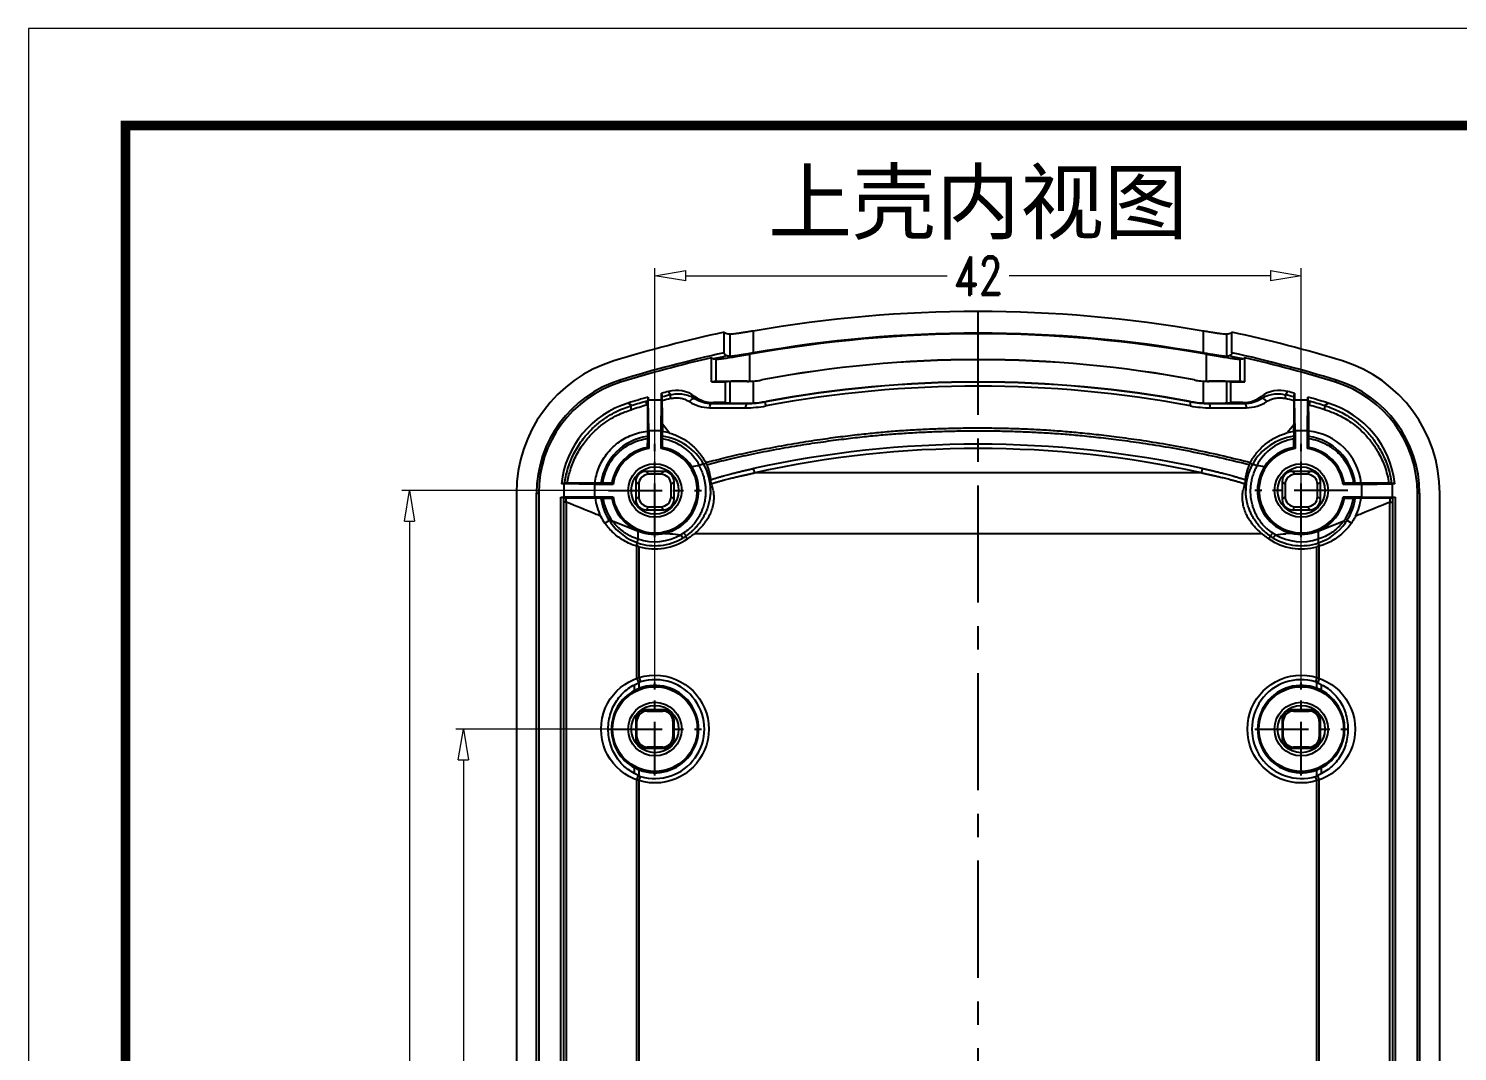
# Model space of a CAD drawing. Header units: millimetres. Extents: x 6083 to 6448, y 1315 to 1569.
# Drawn here: x 6082.9 to 6175.8, y 1502.2 to 1568.6 of the extents above; entities that cross this region are included whole.
import ezdxf
from ezdxf.enums import TextEntityAlignment as Align

# ---------------------------------------------------------------- set-up
doc = ezdxf.new("R2010")
doc.units = ezdxf.units.MM
doc.linetypes.add('CENTER', pattern=[50.8, 31.75, -6.35, 6.35, -6.35])
for name, color, linetype, lineweight in [('dim', 82, 'Continuous', 9), ('from', 7, 'Continuous', 13), ('text', 212, 'Continuous', 20)]:
    doc.layers.add(name, color=color, linetype=linetype, lineweight=lineweight)
doc.styles.add('ROMAND', font='romand.shx', dxfattribs={"width": 0.75, "bigfont": 'gbcbig.shx'})
doc.styles.add('楷体', font='')
doc.styles.get('楷体').set_extended_font_data('KaiTi_GB2312')
doc.dimstyles.new('YanXiu', dxfattribs={"dimtxt": 2.5, "dimasz": 2.2, "dimexe": 1, "dimexo": 0, "dimgap": 0.66, "dimtad": 0, "dimzin": 9, "dimdsep": 46, "dimtxsty": 'ROMAND', "dimblk": 'CLOSEDBLANK', "dimcen": 0, "dimclrd": 3, "dimclre": 3, "dimclrt": 7, "dimazin": 2, "dimtfac": 1, "dimtofl": 0, "dimtmove": 0, "dimatfit": 3, "dimldrblk": 'CLOSEDBLANK', "dimfxl": 1, "dimlwd": 5, "dimlwe": 5, "dimarcsym": 0})

# ---------------------------------------------------------------- blocks, each defined once
blk = doc.blocks.new('_ClosedBlank')
at = {"color": 0, "linetype": 'ByBlock', "lineweight": -2}
for p, q in [((-1, 0.167), (0, 0)), ((-1, 0.167), (-1, -0.167)), ((0, 0), (-1, -0.167))]:
    blk.add_line(p, q, dxfattribs=at)
blk = doc.blocks.new('*D38')
at = {"layer": 'Defpoints', "color": 0, "transparency": 16777216}
for p in [(1067.205, 601.903), (1057.784, 551.903), (1067.205, 551.903)]:
    blk.add_point(p, dxfattribs=at)
at = {"layer": 'dim', "color": 3, "lineweight": 5, "transparency": 16777216}
for p, q in [((1067.205, 601.903), (1057.285, 601.903)), ((1057.784, 599.903), (1057.784, 578.921)), ((1057.784, 553.903), (1057.784, 574.886)), ((1067.205, 551.903), (1057.285, 551.903))]:
    blk.add_line(p, q, dxfattribs=at)
at = {"layer": 'dim', "color": 3, "lineweight": 5, "transparency": 16777216, "xscale": 2, "yscale": 2, "zscale": 2}
for p, rotation in [((1057.784, 601.903), 90), ((1057.784, 551.903), 270)]:
    blk.add_blockref('_ClosedBlank', p, dxfattribs=dict(at, rotation=rotation))
at = {"layer": 'dim', "color": 7, "transparency": 16777216, "insert": (1057.784, 576.903), "char_height": 2.5, "attachment_point": 5, "rotation": 90, "style": 'ROMAND'}
blk.add_mtext('50', dxfattribs=at)
blk = doc.blocks.new('*D37')
at = {"layer": 'Defpoints', "color": 0, "transparency": 16777216}
for p in [(1067.205, 617.403), (1054.284, 536.403), (1067.205, 536.403)]:
    blk.add_point(p, dxfattribs=at)
at = {"layer": 'dim', "color": 3, "lineweight": 5, "transparency": 16777216}
for p, q in [((1067.205, 617.403), (1053.785, 617.403)), ((1054.284, 615.403), (1054.284, 578.653)), ((1054.284, 538.403), (1054.284, 575.154)), ((1067.205, 536.403), (1053.785, 536.403))]:
    blk.add_line(p, q, dxfattribs=at)
at = {"layer": 'dim', "color": 3, "lineweight": 5, "transparency": 16777216, "xscale": 2, "yscale": 2, "zscale": 2}
for p, rotation in [((1054.284, 617.403), 90), ((1054.284, 536.403), 270)]:
    blk.add_blockref('_ClosedBlank', p, dxfattribs=dict(at, rotation=rotation))
at = {"layer": 'dim', "color": 7, "transparency": 16777216, "insert": (1054.284, 576.903), "char_height": 2.5, "attachment_point": 5, "rotation": 90, "style": 'ROMAND'}
blk.add_mtext('81', dxfattribs=at)
blk = doc.blocks.new('*D36')
at = {"layer": 'Defpoints', "color": 0, "transparency": 16777216}
for p in [(1112.23, 631.361), (1070.23, 604.928), (1112.23, 604.928)]:
    blk.add_point(p, dxfattribs=at)
at = {"layer": 'dim', "color": 3, "lineweight": 5, "transparency": 16777216}
for p, q in [((1070.23, 604.928), (1070.23, 631.86)), ((1072.23, 631.361), (1089.212, 631.361)), ((1110.23, 631.361), (1093.248, 631.361)), ((1112.23, 604.928), (1112.23, 631.86))]:
    blk.add_line(p, q, dxfattribs=at)
at = {"layer": 'dim', "color": 3, "lineweight": 5, "transparency": 16777216, "xscale": 2, "yscale": 2, "zscale": 2, "rotation": 180}
blk.add_blockref('_ClosedBlank', (1070.23, 631.361), dxfattribs=at)
at = {"layer": 'dim', "color": 3, "lineweight": 5, "transparency": 16777216, "xscale": 2, "yscale": 2, "zscale": 2}
blk.add_blockref('_ClosedBlank', (1112.23, 631.361), dxfattribs=at)
at = {"layer": 'dim', "color": 7, "transparency": 16777216, "insert": (1091.23, 631.361), "char_height": 2.5, "attachment_point": 5, "style": 'ROMAND'}
blk.add_mtext('42', dxfattribs=at)
blk = doc.blocks.new('*u39')
at = {"color": 1, "linetype": 'CENTER', "ltscale": 0.24}
blk.add_line((0, -52.128), (0, 52.128), dxfattribs=at)
at = {"color": 7, "linetype": 'Continuous'}
for p, q in [((-16.497, 49.443), (-16.497, 50.781)), ((-16.141, 50.65), (-16.141, 49.218)), ((-14.619, 50.863), (-14.619, 49.437)), ((14.619, 50.863), (14.619, 49.437)), ((16.141, 50.65), (16.141, 49.218)), ((16.497, 49.443), (16.497, 50.781)), ((-14.822, 47.605), (-14.822, 49.351)), ((14.822, 49.351), (14.822, 47.605)), ((-17.323, 47.561), (-17.323, 49.118)), ((-17.028, 47.581), (-17.028, 49.018)), ((17.028, 47.581), (17.028, 49.018)), ((17.323, 47.561), (17.323, 49.118)), ((-23.275, 47.671), (-23.234, 47.537)), ((-17.323, 47.561), (-16.42, 47.561)), ((-16.42, 46.211), (-16.42, 47.561)), ((-16.141, 47.58), (-16.141, 46.191)), ((-14.996, 47.593), (-14.996, 47.601)), ((-14.619, 47.608), (-14.619, 46.188)), ((-14.056, 47.682), (-14.057, 47.69)), ((14.056, 47.682), (14.057, 47.69)), ((14.619, 47.608), (14.619, 46.188)), ((14.996, 47.593), (14.996, 47.601)), ((16.141, 47.58), (16.141, 46.191)), ((16.42, 47.561), (17.323, 47.561)), ((16.42, 46.211), (16.42, 47.561)), ((23.275, 47.671), (23.234, 47.537)), ((-21.436, 46.573), (-21.475, 46.316)), ((-21.436, 46.573), (-21.436, 46.379)), ((-20.564, 46.82), (-20.524, 46.577)), ((-20.564, 46.379), (-20.564, 46.82)), ((20.524, 46.577), (20.564, 46.82)), ((20.564, 46.82), (20.564, 46.379)), ((21.475, 46.316), (21.436, 46.573)), ((21.436, 46.379), (21.436, 46.573)), ((-22.508, 46.019), (-22.747, 46.181)), ((-21.529, 46.301), (-21.475, 46.316)), ((-21.479, 45.993), (-21.526, 46.051)), ((-21.479, 46.065), (-21.479, 45.993)), ((-20.564, 46.379), (-21.436, 46.379)), ((-21.4, 44.38), (-21.436, 46.379)), ((-20.6, 44.38), (-20.564, 46.379)), ((-17.33, 46.16), (-14.996, 46.155)), ((-16.42, 46.211), (-17.201, 46.211)), ((-14.996, 46.178), (-14.996, 46.155)), ((-13.795, 46.287), (-13.791, 46.265)), ((13.795, 46.287), (13.791, 46.265)), ((14.996, 46.178), (14.996, 46.155)), ((14.996, 46.155), (17.331, 46.16)), ((17.201, 46.211), (16.42, 46.211)), ((21.436, 46.379), (20.564, 46.379)), ((20.6, 44.38), (20.564, 46.379)), ((21.4, 44.38), (21.436, 46.379)), ((21.475, 46.316), (21.532, 46.3)), ((21.479, 46.065), (21.529, 46.05)), ((21.479, 45.988), (21.479, 46.065)), ((21.479, 45.988), (21.529, 46.05)), ((22.508, 46.019), (22.747, 46.181)), ((-20.046, 44.236), (-20.513, 44.811)), ((-20.513, 44.811), (-20.511, 44.337)), ((20.511, 44.336), (20.513, 44.761)), ((-21.492, 43.873), (-21.494, 43.3)), ((-21.486, 44.358), (-21.491, 44.016)), ((-20.6, 44.38), (-21.4, 44.38)), ((-21.4, 44.38), (-21.4, 43.221)), ((-20.6, 43.221), (-20.6, 44.38)), ((-20.507, 44.023), (-20.511, 44.337)), ((-20.504, 43.303), (-20.505, 43.858)), ((20.505, 43.857), (20.504, 43.303)), ((20.511, 44.336), (20.507, 44.023)), ((21.4, 44.38), (20.6, 44.38)), ((20.6, 44.38), (20.6, 43.221)), ((21.4, 43.221), (21.4, 44.38)), ((21.491, 44.017), (21.486, 44.359)), ((21.494, 43.3), (21.492, 43.873)), ((-17.669, 42.273), (-17.812, 42.197)), ((17.669, 42.273), (17.812, 42.197)), ((-26.926, 40.936), (-27.076, 40.936)), ((-24.926, 40.9), (-26.926, 40.936)), ((-26.926, 40.936), (-26.926, 40.064)), ((-23.721, 40.9), (-24.926, 40.9)), ((-24.926, 40.9), (-24.926, 40.1)), ((-24.509, 40.987), (-24.9, 40.981)), ((-23.798, 40.991), (-24.39, 40.988)), ((-22.244, 41.079), (-22.053, 40.888)), ((-22.244, 41.079), (-22.244, 39.921)), ((-22.053, 40.888), (-22.053, 40.112)), ((-20.421, 41.744), (-21.579, 41.744)), ((-21.579, 41.744), (-21.388, 41.553)), ((-20.612, 41.553), (-21.388, 41.553)), ((-20.421, 41.744), (-20.612, 41.553)), ((-19.756, 41.079), (-19.947, 40.888)), ((-19.947, 40.112), (-19.947, 40.888)), ((-19.756, 39.921), (-19.756, 41.079)), ((14.509, 41.655), (-14.509, 41.655)), ((19.756, 41.079), (19.947, 40.888)), ((19.756, 41.079), (19.756, 39.921)), ((19.947, 40.888), (19.947, 40.112)), ((20.421, 41.744), (20.612, 41.553)), ((21.579, 41.744), (20.421, 41.744)), ((21.388, 41.553), (20.612, 41.553)), ((21.579, 41.744), (21.388, 41.553)), ((22.244, 41.079), (22.053, 40.888)), ((22.053, 40.112), (22.053, 40.888)), ((22.244, 39.921), (22.244, 41.079)), ((24.926, 40.9), (23.721, 40.9)), ((24.39, 40.988), (23.798, 40.991)), ((24.9, 40.981), (24.509, 40.987)), ((24.926, 40.9), (26.926, 40.936)), ((24.926, 40.1), (24.926, 40.9)), ((27.076, 40.936), (26.926, 40.936)), ((26.926, 40.064), (26.926, 40.936)), ((-30, 40.332), (-30, -40.332)), ((-28.691, 40.323), (-28.551, 40.323)), ((-28.691, -40.323), (-28.691, 40.323)), ((-28.551, 40.323), (-28.551, -40.323)), ((-27.112, 40.064), (-26.926, 40.064)), ((-27.112, 40.064), (-26.921, 40.032)), ((-27.112, -40.064), (-27.112, 40.064)), ((-24.926, 40.1), (-26.926, 40.064)), ((-26.762, 39.747), (-26.759, 40.029)), ((-24.926, 40.1), (-23.721, 40.1)), ((-24.891, 40.017), (-24.511, 40.012)), ((-24.384, 40.011), (-23.799, 40.008)), ((-22.244, 39.921), (-22.053, 40.112)), ((-19.756, 39.921), (-19.947, 40.112)), ((19.756, 39.921), (19.947, 40.112)), ((22.244, 39.921), (22.053, 40.112)), ((23.721, 40.1), (24.926, 40.1)), ((23.799, 40.008), (24.384, 40.011)), ((24.511, 40.012), (24.891, 40.017)), ((24.926, 40.1), (26.926, 40.064)), ((26.759, 40.029), (26.762, 39.747)), ((27.112, 40.064), (26.921, 40.032)), ((26.921, 40.032), (26.921, 39.746)), ((26.926, 40.064), (27.112, 40.064)), ((27.112, 40.064), (27.112, -40.064)), ((28.691, 40.323), (28.551, 40.323)), ((28.551, -40.323), (28.551, 40.323)), ((28.691, 40.323), (28.691, -40.323)), ((30, -40.332), (30, 40.332)), ((-26.762, 39.746), (-26.921, 39.746)), ((-26.921, -39.746), (-26.921, 39.746)), ((-26.762, 39.746), (-26.762, -39.746)), ((-21.579, 39.256), (-21.388, 39.447)), ((-21.579, 39.256), (-20.421, 39.256)), ((-21.388, 39.447), (-20.612, 39.447)), ((-20.421, 39.256), (-20.612, 39.447)), ((20.421, 39.256), (20.612, 39.447)), ((20.421, 39.256), (21.579, 39.256)), ((20.612, 39.447), (21.388, 39.447)), ((21.579, 39.256), (21.388, 39.447)), ((26.762, 39.746), (26.921, 39.746)), ((26.762, -39.746), (26.762, 39.746)), ((26.921, 39.746), (26.921, -39.746)), ((-24.256, 38.379), (-23.977, 38.562)), ((-22.096, 37.835), (-23.765, 38.519)), ((23.765, 38.519), (22.096, 37.835)), ((24.257, 38.38), (23.977, 38.562)), ((-22.095, 37.835), (-21.987, 37.828)), ((-22.095, 37.359), (-22.095, 37.835)), ((-20.386, 37.718), (-20, 37.692)), ((-19.315, 37.631), (-19.184, 37.407)), ((18.438, 37.692), (-18.438, 37.692)), ((19.315, 37.631), (19.184, 37.407)), ((20.386, 37.718), (20, 37.692)), ((22.095, 37.835), (21.987, 37.828)), ((22.095, 37.835), (22.095, 37.359)), ((-22.191, 36.885), (-22.123, 37.094)), ((-22.17, 28.298), (-22.17, 36.882)), ((-22.018, 28.349), (-22.018, 36.851)), ((22.018, 28.349), (22.018, 36.851)), ((22.191, 36.885), (22.123, 37.094)), ((22.17, 28.298), (22.17, 36.882)), ((-22.323, 27.509), (-22.323, 27.88)), ((-22.17, 28.298), (-22.07, 28.014)), ((-22.018, 28.349), (-21.934, 28.072)), ((-22.018, 27.648), (-22.018, 28.04)), ((22.018, 28.349), (21.934, 28.072)), ((22.018, 27.648), (22.018, 28.04)), ((22.17, 28.298), (22.07, 28.014)), ((22.323, 27.509), (22.323, 27.88)), ((-20.414, 26.25), (-21.586, 26.25)), ((-21.586, 26.25), (-21.504, 26.169)), ((-21.504, 26.169), (-20.496, 26.169)), ((-20.414, 26.25), (-20.496, 26.169)), ((20.414, 26.25), (20.496, 26.169)), ((21.586, 26.25), (20.414, 26.25)), ((20.496, 26.169), (21.504, 26.169)), ((21.586, 26.25), (21.504, 26.169)), ((-22.25, 25.586), (-22.169, 25.504)), ((-22.25, 25.586), (-22.25, 24.414)), ((-22.169, 24.496), (-22.169, 25.504)), ((-19.75, 25.586), (-19.831, 25.504)), ((-19.831, 25.504), (-19.831, 24.496)), ((-19.75, 24.414), (-19.75, 25.586)), ((19.75, 25.586), (19.831, 25.504)), ((19.75, 25.586), (19.75, 24.414)), ((19.831, 24.496), (19.831, 25.504)), ((22.25, 25.586), (22.169, 25.504)), ((22.169, 25.504), (22.169, 24.496)), ((22.25, 24.414), (22.25, 25.586)), ((-22.25, 24.414), (-22.169, 24.496)), ((-19.75, 24.414), (-19.831, 24.496)), ((19.75, 24.414), (19.831, 24.496)), ((22.25, 24.414), (22.169, 24.496)), ((-21.586, 23.75), (-21.504, 23.831)), ((-21.586, 23.75), (-20.414, 23.75)), ((-20.496, 23.831), (-21.504, 23.831)), ((-20.414, 23.75), (-20.496, 23.831)), ((20.414, 23.75), (20.496, 23.831)), ((20.414, 23.75), (21.586, 23.75)), ((21.504, 23.831), (20.496, 23.831)), ((21.586, 23.75), (21.504, 23.831)), ((-22.323, 22.12), (-22.323, 22.491)), ((-22.018, 21.96), (-22.018, 22.352)), ((22.018, 21.96), (22.018, 22.352)), ((22.323, 22.12), (22.323, 22.491)), ((-22.17, 21.702), (-22.07, 21.986)), ((-22.17, -21.702), (-22.17, 21.702)), ((-22.018, 21.651), (-21.934, 21.928)), ((-22.018, -21.651), (-22.018, 21.651)), ((22.018, 21.651), (21.934, 21.928)), ((22.018, -21.651), (22.018, 21.651)), ((22.17, 21.702), (22.07, 21.986)), ((22.17, -21.702), (22.17, 21.702))]:
    blk.add_line(p, q, dxfattribs=at)
at = {"color": 1, "linetype": 'CENTER', "ltscale": 0.11}
for p, q in [((-21, 37.475), (-21, 43.525)), ((21, 37.475), (21, 43.525)), ((-24.025, 40.5), (-17.975, 40.5)), ((24.025, 40.5), (17.975, 40.5)), ((-21, 21.975), (-21, 28.025)), ((21, 21.975), (21, 28.025)), ((-24.025, 25), (-17.975, 25)), ((17.975, 25), (24.025, 25))]:
    blk.add_line(p, q, dxfattribs=at)
at = {"color": 7, "linetype": 'Continuous'}
for centre, radius in [((-21, 40.5), 1.741), ((-21, 40.5), 1.539), ((21, 40.5), 1.741), ((21, 40.5), 1.539), ((-21, 25), 3.5), ((21, 25), 3.5), ((-21, 25), 2.75), ((21, 25), 2.75), ((-21, 25), 1.741), ((-21, 25), 1.539), ((21, 25), 1.741), ((21, 25), 1.539)]:
    blk.add_circle(centre, radius, dxfattribs=at)
for centre, radius, start, end in [((0, -32.998), 85.126, 80.11124, 99.88876), ((0, -27.5), 80, 101.90034, 107.21133), ((0, -32.713), 83.392, 79.7622, 100.2378), ((0, -32.798), 83.524, 79.91963, 100.08037), ((0, -27.5), 80, 72.78867, 78.09966), ((0, -27.5), 78.691, 102.1012, 107.20399), ((0, -27.5), 78.459, 101.99955, 102.67725), ((0, -27.5), 78.459, 77.32275, 78.00045), ((0, -27.5), 78.691, 72.79601, 77.8988), ((-21.015, 40.335), 8.985, 107.19763, 180.0137), ((0, -27.5), 78.551, 102.73995, 107.20399), ((0, -26.731), 75.737, 79.30357, 100.69643), ((0, -26.72), 75.718, 79.30207, 100.69793), ((0, -27.5), 78.551, 72.79601, 77.26005), ((21.015, 40.335), 8.985, 359.9863, 72.80237), ((-21, 40.323), 7.691, 107.20399, 180), ((-21, 40.323), 7.551, 107.20399, 180), ((-15.016, 52.851), 5.258, 270.22532, 274.33319), ((-15.009, 52.799), 5.198, 270.14854, 272.06856), ((-15.006, 52.714), 5.113, 272.06874, 280.69669), ((-15.006, 52.714), 5.121, 274.33573, 280.69825), ((0, -28.266), 75.819, 79.51698, 100.48302), ((0, -27.925), 75.461, 79.46986, 100.53014), ((15.006, 52.714), 5.121, 259.30174, 265.66428), ((15.006, 52.714), 5.113, 259.30329, 267.93128), ((15.016, 52.847), 5.254, 265.66551, 269.77599), ((15.009, 52.799), 5.197, 267.93134, 269.85155), ((21, 40.323), 7.551, 0, 72.79601), ((21, 40.323), 7.691, 0, 72.79601), ((0, -27.5), 77.112, 106.13976, 107.15683), ((0, -27.5), 77.112, 105.12607, 105.46673), ((-0.061, -29.696), 78.971, 104.60292, 105.0175), ((0.368, -34.097), 83.1, 104.16588, 104.55858), ((-19.6, 45.009), 2.001, 53.14634, 105.10895), ((-18.022, 48.238), 2.468, 211.7198, 217.86067), ((-17.201, 48.211), 2, 233.16545, 270.00214), ((-17.325, 48.106), 1.946, 237.32577, 269.85806), ((0, -27.248), 74.532, 79.33507, 100.66491), ((17.201, 48.211), 2, 269.99892, 306.83351), ((17.326, 48.105), 1.945, 270.1443, 302.6822), ((19.6, 45.009), 2.001, 74.89096, 126.85371), ((-0.366, -34.102), 83.105, 75.44359, 75.83628), ((18.033, 48.231), 2.456, 322.12363, 328.29597), ((0.06, -29.7), 78.975, 74.98236, 75.39692), ((0, -27.5), 77.112, 74.53327, 74.87393), ((0, -27.5), 77.112, 72.84317, 73.86024), ((-20.923, 40.266), 6.189, 107.14299, 173.79192), ((69.319, -260.348), 319.583, 106.51472, 106.70135), ((6.307, -52.249), 102.405, 105.7727, 106.34263), ((-15.146, 23.868), 23.082, 105.92301, 106.04611), ((-17.439, 48.309), 2.426, 236.91162, 269.82356), ((-21.395, 56.803), 11.392, 290.90206, 291.60021), ((-15.08, 52.831), 6.954, 269.84794, 280.66444), ((-14.981, 52.673), 6.518, 269.8726, 280.52532), ((-14.971, 52.501), 6.322, 269.77593, 273.19013), ((-14.982, 52.705), 6.527, 273.18896, 280.4827), ((14.981, 52.673), 6.518, 259.47471, 270.12745), ((15.08, 52.831), 6.954, 259.33559, 270.15205), ((14.982, 52.705), 6.527, 259.51728, 266.81107), ((14.971, 52.496), 6.318, 266.8086, 270.22535), ((17.439, 48.31), 2.427, 270.18601, 303.0794), ((-58.226, -223.13), 280.747, 73.28415, 73.49604), ((-6.144, -51.683), 101.817, 73.65557, 74.22727), ((20.923, 40.267), 6.189, 6.20658, 72.85852), ((35.749, 32.031), 19.859, 140.10311, 142.03029), ((-20.981, 40.49), 3.563, 98.22552, 171.98488), ((-21.083, 40.573), 3.806, 74.18119, 81.36864), ((-20.975, 40.464), 3.59, 28.84822, 82.50005), ((-21.049, 40.576), 3.327, 27.76066, 80.60104), ((20.974, 40.465), 3.589, 97.48684, 151.16075), ((21.047, 40.577), 3.325, 99.38226, 152.25107), ((21.097, 40.512), 3.869, 98.70811, 105.04383), ((21.079, 40.533), 3.848, 6.6981, 83.9313), ((20.981, 40.49), 3.563, 8.01628, 81.77314), ((-20.992, 40.496), 2.849, 100.13008, 169.99812), ((-21, 40.5), 2.75, 188.3636, 81.6364), ((-21, 40.5), 2.75, 98.3636, 171.6364), ((-27.024, 36.709), 8.604, 49.18426, 50.00235), ((-14.94, 36.667), 8.66, 129.97511, 130.81318), ((-20.991, 40.493), 2.851, 32.53606, 80.1471), ((0, -24.69), 68.201, 77.65117, 102.34883), ((0, -24.342), 67.574, 77.6, 102.4), ((21, 40.5), 2.75, 98.3636, 351.6364), ((20.991, 40.494), 2.851, 99.85202, 147.46496), ((14.972, 36.704), 8.61, 49.18441, 50.02731), ((27.055, 36.672), 8.653, 129.99992, 130.81347), ((21, 40.5), 2.75, 8.3636, 81.6364), ((20.992, 40.496), 2.849, 10.00191, 79.8699), ((-21, 40.5), 2.849, 247.37135, 32.25259), ((-17.325, 36.778), 5.399, 98.70101, 103.52882), ((-20.942, 40.521), 3.55, 359.66223, 28.17115), ((-16.719, 42.839), 1.105, 207.90506, 210.75905), ((20.943, 40.521), 3.551, 151.83221, 180.33423), ((16.521, 42.649), 1.208, 337.28159, 341.87259), ((16.725, 42.835), 1.099, 329.2669, 332.1151), ((17.325, 36.778), 5.399, 76.47118, 81.29896), ((21, 40.5), 2.849, 147.74741, 292.62885), ((-17.728, -20.735), 62.376, 98.42379, 98.6194), ((-21.208, -706.924), 747.915, 90.282858, 90.420154), ((-17.178, 46.551), 8.645, 220.02412, 220.81375), ((-19.879, 40.053), 2.703, 9.52225, 19.36809), ((19.879, 40.053), 2.702, 160.63061, 170.47835), ((17.213, 46.52), 8.599, 319.18411, 319.97802), ((21.49, -660.903), 701.893, 89.57532, 89.721618), ((17.673, -21.098), 62.742, 81.38117, 81.57564), ((-169.934, 39.731), 143.013, 0.00582, 0.1206), ((-21.713, 680.564), 640.554, 269.548616, 269.71572), ((-21.061, 40.546), 3.866, 187.8539, 206.30454), ((-20.974, 40.492), 3.57, 187.72937, 212.72709), ((-21.056, 40.517), 3.366, 188.65144, 213.25397), ((-17.211, 34.478), 8.601, 139.18417, 139.98871), ((-20.994, 40.496), 2.848, 189.87206, 247.22318), ((20.994, 40.496), 2.848, 292.7768, 350.12795), ((17.175, 34.447), 8.648, 40.01349, 40.81363), ((21.056, 40.517), 3.366, 326.75195, 351.34437), ((20.975, 40.491), 3.568, 327.2741, 352.27345), ((21.064, 40.545), 3.863, 333.68907, 352.15363), ((21.465, 719.158), 679.149, 270.289006, 270.446614), ((-21.47, 40.35), 3.413, 206.39521, 215.26028), ((-20.832, 40.581), 3.737, 212.70693, 215.70983), ((-20.969, 40.474), 3.564, 215.59301, 251.15544), ((20.968, 40.476), 3.566, 288.8519, 324.39585), ((20.803, 40.6), 3.772, 324.31857, 327.30042), ((-21, 40.5), 3.587, 251.7609, 300.42338), ((-18.627, 37.904), 3.469, 180.54747, 181.13193), ((-21, 40.5), 3.327, 250.77503, 300.42883), ((-21, 40.5), 3.789, 254.40763, 303.86652), ((-14.775, 92.835), 55.39, 264.58766, 265.29893), ((-20.693, 39.98), 2.983, 300.39351, 305.04085), ((21, 40.5), 3.789, 236.13948, 285.59237), ((20.68, 39.96), 2.959, 234.94051, 239.62494), ((21, 40.5), 3.587, 239.57662, 288.23912), ((14.781, 92.768), 55.323, 274.70086, 275.41299), ((21, 40.5), 3.327, 239.57117, 289.22497), ((18.627, 37.904), 3.469, 358.86807, 359.45253), ((-21.554, 41.633), 4.79, 262.35779, 262.60854), ((21.554, 41.632), 4.789, 277.39144, 277.64225), ((-21.654, 27.258), 0.862, 114.97306, 118.79265), ((-21.748, 27.46), 0.64, 106.91721, 114.97953), ((-21, 25), 3.211, 253.0845, 106.9155), ((21, 25), 3.211, 73.0845, 286.9155), ((21.749, 27.461), 0.639, 65.01516, 73.08813), ((21.659, 27.268), 0.852, 61.18368, 65.05056), ((-20.983, 24.998), 2.843, 118.11345, 241.88655), ((-21.041, 25.106), 2.724, 111.03551, 118.07573), ((-21, 25), 2.837, 248.96592, 111.03408), ((21, 25), 2.837, 68.96592, 291.03408), ((21.041, 25.106), 2.724, 61.92387, 68.9649), ((20.983, 25.002), 2.843, 298.11345, 61.88656), ((-21.041, 24.894), 2.724, 241.92387, 248.96489), ((21.041, 24.894), 2.724, 291.03551, 298.07573), ((-21.659, 22.732), 0.852, 241.18368, 245.05056), ((-21.749, 22.539), 0.639, 245.01516, 253.08811), ((21.748, 22.54), 0.64, 286.91721, 294.97953), ((21.654, 22.742), 0.862, 294.97306, 298.79265)]:
    blk.add_arc(centre, radius, start, end, dxfattribs=at)
for centre, major_axis, ratio, start_param, end_param in [((8.5, 47.543), (25.9, 0), 0.008727, 2.971826, 3.064296), ((-14.169, 47.577), (2.9, 0), 0.008727, 1.859762, 2.971826), ((8.5, 47.543), (25, 0), 0.008727, 2.971826, 3.061507), ((-14.169, 47.577), (2, 0), 0.008727, 1.996754, 2.971826), ((14.169, 47.577), (2.9, 0), 0.008727, 0.169767, 1.281831), ((14.169, 47.577), (2, 0), 0.008727, 0.169767, 1.144839), ((-8.5, 47.543), (25, 0), 0.008727, 0.080086, 0.169767), ((-8.5, 47.543), (25.9, 0), 0.008727, 0.077297, 0.169767), ((8.5, 46.228), (25, 0), 0.008727, -3.061507, -2.971826), ((-14.169, 46.194), (2, 0), 0.008727, -2.971826, -1.996754), ((14.169, 46.194), (2, 0), 0.008727, -1.144839, -0.169767), ((-8.5, 46.228), (25, 0), 0.008727, -0.169767, -0.080086), ((-21.579, 41.079), (-0.47, 0.47), 0.999695, -0.785246, 0.785246), ((-21.388, 40.888), (0.47, -0.47), 0.999695, 2.356347, 3.926839), ((-20.612, 40.888), (-0.47, -0.47), 0.999695, 2.356347, 3.926839), ((-20.421, 41.079), (0.47, 0.47), 0.999695, -0.785246, 0.785246), ((20.421, 41.079), (-0.47, 0.47), 0.999695, -0.785246, 0.785246), ((20.612, 40.888), (0.47, -0.47), 0.999695, 2.356347, 3.926839), ((21.388, 40.888), (-0.47, -0.47), 0.999695, 2.356347, 3.926839), ((21.579, 41.079), (0.47, 0.47), 0.999695, -0.785246, 0.785246), ((-21.388, 40.112), (0.47, 0.47), 0.999695, 2.356347, 3.926839), ((-20.612, 40.112), (-0.47, 0.47), 0.999695, 2.356347, 3.926839), ((20.612, 40.112), (0.47, 0.47), 0.999695, 2.356347, 3.926839), ((21.388, 40.112), (-0.47, 0.47), 0.999695, 2.356347, 3.926839), ((-21.579, 39.921), (0.47, 0.47), 0.999695, -3.926839, -2.356347), ((-20.421, 39.921), (0.47, -0.47), 0.999695, -0.785246, 0.785246), ((20.421, 39.921), (0.47, 0.47), 0.999695, 2.356347, 3.926839), ((21.579, 39.921), (-0.47, 0.47), 0.999695, -3.926839, -2.356347), ((-21.585, 25.585), (-0.47, 0.47), 0.999695, -0.785246, 0.785246), ((-21.504, 25.504), (-0.47, 0.47), 0.999695, -0.785246, 0.785246), ((-20.496, 25.504), (0.47, 0.47), 0.999695, -0.785246, 0.785246), ((-20.415, 25.585), (0.47, 0.47), 0.999695, -0.785246, 0.785246), ((20.415, 25.585), (0.47, -0.47), 0.999695, 2.356347, 3.926839), ((20.496, 25.504), (-0.47, 0.47), 0.999695, -0.785246, 0.785246), ((21.504, 25.504), (0.47, 0.47), 0.999695, -0.785246, 0.785246), ((21.585, 25.585), (0.47, 0.47), 0.999695, -0.785246, 0.785246), ((-21.585, 24.415), (0.47, 0.47), 0.999695, -3.926839, -2.356347), ((-21.504, 24.496), (0.47, 0.47), 0.999695, -3.926839, -2.356347), ((-20.496, 24.496), (-0.47, 0.47), 0.999695, -3.926839, -2.356347), ((-20.415, 24.415), (0.47, -0.47), 0.999695, -0.785246, 0.785246), ((20.415, 24.415), (0.47, 0.47), 0.999695, -3.926839, -2.356347), ((20.496, 24.496), (0.47, 0.47), 0.999695, 2.356347, 3.926839), ((21.504, 24.496), (-0.47, 0.47), 0.999695, -3.926839, -2.356347), ((21.585, 24.415), (-0.47, 0.47), 0.999695, -3.926839, -2.356347)]:
    blk.add_ellipse(centre, major_axis=major_axis, ratio=ratio, start_param=start_param, end_param=end_param, dxfattribs=at)
for points, start_tangent, end_tangent in [([(-16.141, 50.65), (-16.324, 50.68), (-16.443, 50.723), (-16.497, 50.781)], (-0.994465, 0.105068), (-0.303782, 0.952741)), ([(-14.619, 50.863), (-14.938, 50.809), (-15.235, 50.76), (-15.502, 50.718), (-15.732, 50.685), (-15.919, 50.662), (-16.056, 50.65), (-16.141, 50.65)], (-0.985155, -0.171664), (-0.994465, 0.105068)), ([(16.141, 50.65), (16.056, 50.65), (15.918, 50.662), (15.731, 50.685), (15.5, 50.718), (15.233, 50.76), (14.937, 50.809), (14.619, 50.863)], (-0.994465, -0.105068), (-0.985155, 0.171664)), ([(16.497, 50.781), (16.443, 50.723), (16.324, 50.68), (16.141, 50.65)], (-0.303782, -0.952741), (-0.994465, -0.105068)), ([(-14.822, 49.351), (-15.365, 49.254), (-15.858, 49.169), (-16.285, 49.099), (-16.629, 49.049), (-16.88, 49.022), (-17.028, 49.018)], (-0.98409, -0.177669), (-0.995914, 0.09031)), ([(-16.312, 49.244), (-16.405, 49.303), (-16.467, 49.37), (-16.497, 49.443)], (-0.88998, 0.455999), (-0.182836, 0.983143)), ([(-16.141, 49.218), (-16.204, 49.226), (-16.261, 49.234), (-16.312, 49.244)], (-0.994834, 0.101511), (-0.976296, 0.21644)), ([(-14.619, 49.437), (-14.938, 49.381), (-15.235, 49.331), (-15.502, 49.288), (-15.732, 49.254), (-15.919, 49.231), (-16.056, 49.218), (-16.141, 49.218)], (-0.984575, -0.174961), (-0.994834, 0.101511)), ([(16.141, 49.218), (16.056, 49.218), (15.918, 49.231), (15.731, 49.254), (15.5, 49.288), (15.233, 49.331), (14.937, 49.381), (14.619, 49.437)], (-0.994834, -0.101511), (-0.984575, 0.174961)), ([(17.028, 49.018), (16.88, 49.022), (16.629, 49.049), (16.285, 49.1), (15.858, 49.169), (15.365, 49.254), (14.822, 49.351)], (-0.995914, -0.09031), (-0.98409, 0.177669)), ([(16.312, 49.244), (16.261, 49.234), (16.204, 49.226), (16.141, 49.218)], (-0.976296, -0.21644), (-0.994834, -0.101511)), ([(16.497, 49.443), (16.467, 49.37), (16.405, 49.303), (16.312, 49.244)], (-0.182836, -0.983143), (-0.88998, -0.455999)), ([(-17.218, 49.046), (-17.258, 49.069), (-17.293, 49.093), (-17.323, 49.118)], (-0.884154, 0.467196), (-0.731536, 0.681802)), ([(-17.028, 49.018), (-17.099, 49.026), (-17.162, 49.035), (-17.218, 49.046)], (-0.995914, 0.09031), (-0.97533, 0.22075)), ([(17.218, 49.046), (17.162, 49.035), (17.099, 49.026), (17.028, 49.018)], (-0.97533, -0.22075), (-0.995914, -0.09031)), ([(17.323, 49.118), (17.293, 49.093), (17.258, 49.069), (17.218, 49.046)], (-0.731536, -0.681802), (-0.884154, -0.467196)), ([(-20.52, 46.332), (-20.521, 46.458), (-20.522, 46.542), (-20.524, 46.577)], (-0.004885, 0.999988), (-0.165621, 0.98619)), ([(-19.97, 46.479), (-19.985, 46.6), (-19.985, 46.685), (-19.971, 46.724)], (-0.160961, 0.986961), (0.830211, 0.557449)), ([(-19.971, 46.724), (-19.581, 46.785), (-19.176, 46.767), (-18.767, 46.662), (-18.376, 46.468)], (0.967178, 0.254099), (0.84441, -0.535697)), ([(-19.97, 46.479), (-19.676, 46.525), (-19.369, 46.51), (-19.06, 46.428), (-18.763, 46.277)], (0.966916, 0.255094), (0.838183, -0.545389)), ([(-18.763, 46.277), (-18.623, 46.411), (-18.485, 46.479), (-18.376, 46.468)], (0.640348, 0.768085), (0.867095, -0.498143)), ([(-18.376, 46.468), (-18.383, 46.501), (-18.389, 46.535), (-18.395, 46.571), (-18.4, 46.61)], (-0.223872, 0.974619), (-0.114231, 0.993454)), ([(18.376, 46.468), (18.767, 46.662), (19.176, 46.767), (19.581, 46.785), (19.971, 46.724)], (0.844408, 0.5357), (0.967179, -0.254095)), ([(18.4, 46.61), (18.394, 46.565), (18.386, 46.518), (18.376, 46.468)], (-0.114229, -0.993454), (-0.223876, -0.974618)), ([(18.763, 46.277), (18.623, 46.411), (18.485, 46.479), (18.376, 46.468)], (-0.640368, 0.768068), (-0.867103, -0.498128)), ([(18.763, 46.277), (19.06, 46.428), (19.369, 46.51), (19.675, 46.525), (19.97, 46.479)], (0.838179, 0.545396), (0.966918, -0.255087)), ([(19.97, 46.479), (19.985, 46.6), (19.985, 46.685), (19.971, 46.724)], (0.160969, 0.986959), (-0.829918, 0.557886)), ([(20.524, 46.577), (20.522, 46.542), (20.521, 46.458), (20.52, 46.332)], (-0.165621, -0.98619), (-0.004885, -0.999988)), ([(-26.865, 40.967), (-26.672, 41.87), (-26.315, 42.796), (-25.806, 43.661), (-25.211, 44.382), (-24.613, 44.926), (-24.036, 45.333), (-23.486, 45.639), (-22.973, 45.862), (-22.508, 46.019)], (0.134966, 0.99085), (0.959283, 0.282446)), ([(-26.693, 40.97), (-26.496, 41.831), (-26.144, 42.71), (-25.65, 43.528), (-25.078, 44.208), (-24.509, 44.721), (-23.963, 45.104), (-23.444, 45.392), (-22.961, 45.604), (-22.524, 45.754)], (0.148767, 0.988872), (0.957596, 0.288115)), ([(-22.524, 45.754), (-22.538, 45.883), (-22.532, 45.974), (-22.508, 46.019)], (-0.158328, 0.987387), (0.865782, 0.500422)), ([(-21.526, 46.051), (-21.543, 46.174), (-21.544, 46.26), (-21.529, 46.301)], (-0.176944, 0.984221), (0.828983, 0.559274)), ([(-21.479, 45.993), (-21.481, 45.439), (-21.484, 44.893), (-21.486, 44.358)], (-0.004704, -0.999989), (-0.003651, -0.999993)), ([(-21.475, 46.316), (-21.476, 46.279), (-21.478, 46.193), (-21.479, 46.065)], (-0.15103, -0.988529), (-0.004741, -0.999989)), ([(-20.513, 44.811), (-20.515, 45.325), (-20.518, 45.832), (-20.52, 46.332)], (-0.004044, 0.999992), (-0.004885, 0.999988)), ([(-17.447, 45.883), (-17.418, 46.029), (-17.377, 46.126), (-17.33, 46.16)], (0.131238, 0.991351), (0.99948, 0.032236)), ([(-17.447, 45.883), (-16.657, 45.881), (-15.874, 45.879), (-15.099, 45.877)], (0.999995, -0.003104), (0.999996, -0.002693)), ([(-15.099, 45.877), (-15.073, 46.023), (-15.037, 46.12), (-14.996, 46.155)], (0.114947, 0.993372), (0.999321, 0.036845)), ([(-13.793, 45.997), (-13.806, 46.135), (-13.805, 46.229), (-13.791, 46.265)], (-0.120032, 0.99277), (0.96689, 0.255192)), ([(13.793, 45.997), (13.806, 46.135), (13.805, 46.229), (13.791, 46.265)], (0.120009, 0.992773), (-0.966901, 0.255151)), ([(15.099, 45.877), (15.073, 46.023), (15.037, 46.12), (14.996, 46.155)], (-0.11497, 0.993369), (-0.999321, 0.036834)), ([(15.099, 45.877), (15.874, 45.879), (16.657, 45.881), (17.447, 45.883)], (0.999996, 0.002694), (0.999995, 0.003105)), ([(17.201, 46.211), (17.231, 46.199), (17.262, 46.187), (17.295, 46.174), (17.331, 46.16)], (0.930128, -0.367237), (0.934516, -0.355922)), ([(17.447, 45.883), (17.418, 46.029), (17.377, 46.126), (17.33, 46.16)], (-0.131214, 0.991354), (-0.999477, 0.032338)), ([(20.52, 46.332), (20.518, 45.816), (20.515, 45.292), (20.513, 44.761)], (-0.004885, -0.999988), (-0.004022, -0.999992)), ([(21.479, 46.065), (21.478, 46.193), (21.476, 46.279), (21.475, 46.316)], (-0.004741, 0.999989), (-0.15103, 0.988529)), ([(21.486, 44.359), (21.484, 44.892), (21.481, 45.435), (21.479, 45.988)], (-0.003651, 0.999993), (-0.004699, 0.999989)), ([(21.529, 46.05), (21.546, 46.173), (21.547, 46.26), (21.532, 46.3)], (0.176886, 0.984231), (-0.830307, 0.557306)), ([(22.508, 46.019), (22.88, 45.896), (23.294, 45.729), (23.742, 45.506), (24.213, 45.219), (24.704, 44.852), (25.21, 44.383), (25.717, 43.784), (26.193, 43.035), (26.597, 42.106), (26.865, 40.967)], (0.959283, -0.282448), (0.134921, -0.990856)), ([(22.524, 45.754), (22.538, 45.883), (22.532, 45.974), (22.508, 46.019)], (0.158328, 0.987387), (-0.865779, 0.500427)), ([(22.524, 45.754), (22.874, 45.637), (23.263, 45.477), (23.685, 45.266), (24.132, 44.995), (24.597, 44.65), (25.079, 44.207), (25.566, 43.642), (26.026, 42.933), (26.422, 42.054), (26.693, 40.97)], (0.957595, -0.288118), (0.148683, -0.988885)), ([(-17.696, 42.321), (-16.418, 42.64), (-14.962, 42.974), (-13.362, 43.3), (-11.753, 43.587), (-10.263, 43.819), (-8.922, 44.002), (-7.708, 44.148), (-6.593, 44.264), (-5.511, 44.359), (-4.412, 44.436), (-3.303, 44.495), (-2.202, 44.536), (-1.114, 44.561), (-0.035, 44.569)], (0.968096, 0.250581), (1, 0.000504)), ([(-0.035, 44.569), (1.037, 44.562), (2.121, 44.539), (3.22, 44.498), (4.317, 44.442), (5.397, 44.368), (6.494, 44.273), (7.679, 44.151), (9.004, 43.991), (10.503, 43.784), (12.206, 43.51), (14.086, 43.158), (15.976, 42.745), (17.696, 42.321)], (1, 0.000501), (0.96809, -0.250601)), ([(-24.9, 40.981), (-24.646, 41.976), (-24.14, 42.863), (-23.414, 43.591), (-22.511, 44.104), (-21.486, 44.358)], (0.11597, 0.993253), (0.994576, 0.104012)), ([(-24.39, 40.988), (-24.263, 41.547), (-24.01, 42.138), (-23.604, 42.726), (-23.078, 43.22), (-22.521, 43.562), (-21.988, 43.768), (-21.492, 43.873)], (0.138851, 0.990313), (0.99132, 0.13147)), ([(-21.491, 44.016), (-21.491, 43.977), (-21.491, 43.929), (-21.492, 43.873)], (-0.014557, -0.999894), (-0.003373, -0.999994)), ([(-20.505, 43.858), (-20.506, 43.922), (-20.506, 43.978), (-20.507, 44.023)], (-0.003459, 0.999994), (-0.015423, 0.999881)), ([(-20.046, 44.236), (-19.338, 43.955), (-18.679, 43.521), (-18.117, 42.958), (-17.696, 42.321)], (0.962085, -0.272751), (0.467256, -0.884122)), ([(-17.636, 42.183), (-16.357, 42.496), (-14.901, 42.823), (-13.305, 43.142), (-11.702, 43.423), (-10.22, 43.649), (-8.885, 43.827), (-7.677, 43.97), (-6.567, 44.084), (-5.489, 44.176), (-4.395, 44.251), (-3.29, 44.309), (-2.194, 44.349), (-1.11, 44.373), (-0.035, 44.382)], (0.969246, 0.246093), (1, 0.000495)), ([(-0.035, 44.382), (1.033, 44.375), (2.113, 44.352), (3.209, 44.312), (4.302, 44.257), (5.377, 44.185), (6.47, 44.093), (7.65, 43.973), (8.969, 43.817), (10.461, 43.614), (12.157, 43.347), (14.029, 43.003), (15.916, 42.598), (17.635, 42.183)], (1, 0.000492), (0.969241, -0.246114)), ([(17.696, 42.321), (18.122, 42.965), (18.697, 43.536), (19.37, 43.972), (20.093, 44.249)], (0.467069, 0.884221), (0.96578, 0.259364)), ([(20.507, 44.023), (20.506, 43.978), (20.506, 43.921), (20.505, 43.857)], (-0.015422, -0.999881), (-0.003459, -0.999994)), ([(21.492, 43.873), (21.491, 43.929), (21.491, 43.978), (21.491, 44.017)], (-0.003373, 0.999994), (-0.014555, 0.999894)), ([(21.492, 43.873), (22.073, 43.742), (22.689, 43.474), (23.28, 43.055), (23.749, 42.546), (24.071, 42.021), (24.274, 41.512), (24.39, 40.988)], (0.991221, -0.132217), (0.138811, -0.990319)), ([(-18.141, 42.115), (-18.129, 42.117), (-18.117, 42.121), (-18.105, 42.125)], (0.988561, 0.150821), (0.91376, 0.406254)), ([(-18.141, 42.115), (-18.052, 41.944), (-17.972, 41.77), (-17.906, 41.599), (-17.853, 41.44), (-17.813, 41.294), (-17.781, 41.159), (-17.757, 41.034), (-17.74, 40.92), (-17.727, 40.817), (-17.718, 40.722), (-17.712, 40.634), (-17.709, 40.552), (-17.707, 40.471)], (0.491107, -0.871099), (0.006117, -0.999981)), ([(-17.831, 42.196), (-17.907, 42.193), (-18.003, 42.167), (-18.105, 42.125)], (-0.9811, 0.193502), (-0.91376, -0.406254)), ([(-17.831, 42.196), (-17.817, 42.195), (-17.814, 42.198)], (0.9811, -0.193502), (0.543318, 0.839527)), ([(-17.669, 42.273), (-17.659, 42.244), (-17.648, 42.213), (-17.636, 42.183)], (0.310798, -0.950476), (0.385124, -0.922865)), ([(-17.636, 42.183), (-17.557, 41.978), (-17.495, 41.779), (-17.445, 41.584), (-17.409, 41.392), (-17.383, 41.202)], (0.385125, -0.922864), (0.105127, -0.994459)), ([(-17.383, 41.202), (-17.153, 41.274), (-16.938, 41.339), (-16.737, 41.397), (-16.548, 41.451), (-16.372, 41.5), (-16.207, 41.544), (-16.054, 41.585), (-15.911, 41.622), (-15.78, 41.655), (-15.659, 41.685), (-15.549, 41.712), (-15.446, 41.737), (-15.348, 41.761), (-15.25, 41.784), (-15.153, 41.806), (-15.055, 41.829), (-14.958, 41.851), (-14.862, 41.873), (-14.768, 41.894), (-14.676, 41.914), (-14.586, 41.934)], (0.953011, 0.302936), (0.976978, 0.213342)), ([(-14.513, 41.655), (-14.539, 41.741), (-14.564, 41.836), (-14.586, 41.934)], (-0.304259, 0.952589), (-0.21043, 0.977609)), ([(14.512, 41.655), (14.537, 41.741), (14.562, 41.836), (14.585, 41.934)], (0.304224, 0.952601), (0.209983, 0.977705)), ([(14.586, 41.934), (14.677, 41.914), (14.771, 41.893), (14.866, 41.872), (14.963, 41.85), (15.061, 41.828), (15.158, 41.805), (15.255, 41.783), (15.353, 41.759), (15.457, 41.734), (15.569, 41.707), (15.693, 41.677), (15.829, 41.643), (15.977, 41.605), (16.137, 41.563), (16.309, 41.517), (16.494, 41.466), (16.692, 41.41), (16.906, 41.348), (17.136, 41.279), (17.383, 41.202)], (0.976978, -0.213341), (0.953011, -0.302936)), ([(17.383, 41.202), (17.419, 41.455), (17.474, 41.704), (17.547, 41.947), (17.635, 42.183)], (0.105153, 0.994456), (0.384985, 0.922923)), ([(17.707, 40.471), (17.71, 40.579), (17.716, 40.7), (17.729, 40.834), (17.748, 40.979), (17.777, 41.137), (17.815, 41.304), (17.863, 41.47), (17.916, 41.627), (17.973, 41.771), (18.03, 41.9), (18.087, 42.014), (18.141, 42.115)], (0.006109, 0.999981), (0.491173, 0.871062)), ([(17.812, 42.197), (17.824, 42.195), (17.829, 42.198)], (0.882697, -0.469942), (0.720767, 0.693178)), ([(17.831, 42.196), (17.907, 42.193), (18.003, 42.167), (18.105, 42.125)], (0.981093, 0.193536), (0.913753, -0.406271)), ([(18.105, 42.125), (18.117, 42.121), (18.129, 42.117), (18.141, 42.115)], (0.913753, -0.406271), (0.988561, -0.150821)), ([(-26.693, 40.97), (-26.781, 40.97), (-26.84, 40.968), (-26.865, 40.967)], (-0.999972, -0.007499), (-0.989209, -0.146514)), ([(-24.39, 40.988), (-24.436, 40.988), (-24.476, 40.988), (-24.509, 40.987)], (-0.99999, -0.004532), (-0.99989, -0.0148)), ([(-17.329, 40.949), (-17.362, 41.066), (-17.383, 41.202)], (-0.331549, 0.943438), (-0.105128, 0.994459)), ([(-17.329, 40.949), (-17.096, 41.019), (-16.879, 41.081), (-16.676, 41.138), (-16.486, 41.189), (-16.308, 41.236), (-16.142, 41.278), (-15.987, 41.317), (-15.843, 41.353), (-15.71, 41.385), (-15.589, 41.414), (-15.478, 41.44), (-15.375, 41.464), (-15.276, 41.486), (-15.178, 41.509), (-15.081, 41.53), (-14.983, 41.552), (-14.885, 41.574), (-14.79, 41.595), (-14.696, 41.615), (-14.603, 41.635), (-14.509, 41.655)], (0.956998, 0.290095), (0.975328, 0.220761)), ([(14.509, 41.655), (14.604, 41.635), (14.698, 41.614), (14.794, 41.594), (14.891, 41.572), (14.988, 41.551), (15.086, 41.529), (15.183, 41.508), (15.282, 41.485), (15.386, 41.461), (15.499, 41.435), (15.623, 41.406), (15.761, 41.373), (15.91, 41.336), (16.071, 41.296), (16.245, 41.252), (16.431, 41.204), (16.631, 41.15), (16.847, 41.09), (17.079, 41.024), (17.329, 40.949)], (0.975327, -0.220765), (0.956998, -0.290095)), ([(17.383, 41.202), (17.362, 41.066), (17.329, 40.949)], (-0.105153, -0.994456), (-0.331527, -0.943446)), ([(24.509, 40.987), (24.476, 40.988), (24.436, 40.988), (24.39, 40.988)], (-0.99989, 0.0148), (-0.99999, 0.004532)), ([(26.865, 40.967), (26.84, 40.968), (26.781, 40.97), (26.693, 40.97)], (-0.989209, 0.146514), (-0.999972, 0.007499)), ([(-26.921, 40.032), (-26.898, 40.031), (-26.842, 40.03), (-26.759, 40.029)], (0.986418, -0.164257), (0.999968, -0.007971)), ([(-24.511, 40.012), (-24.477, 40.011), (-24.434, 40.011), (-24.384, 40.011)], (0.999885, -0.015175), (0.999989, -0.004587)), ([(-17.707, 40.471), (-17.709, 40.35), (-17.715, 40.212), (-17.729, 40.062), (-17.751, 39.902), (-17.783, 39.736), (-17.823, 39.57), (-17.87, 39.409), (-17.921, 39.262), (-17.974, 39.13), (-18.031, 39.003), (-18.094, 38.876), (-18.166, 38.748), (-18.248, 38.617), (-18.343, 38.481), (-18.438, 38.359), (-18.528, 38.254), (-18.612, 38.164), (-18.692, 38.085), (-18.765, 38.017), (-18.835, 37.957), (-18.905, 37.9), (-18.977, 37.845), (-19.051, 37.793), (-19.127, 37.742)], (0.005984, -0.999982), (-0.840269, -0.54217)), ([(-17.392, 40.5), (-17.395, 40.369), (-17.405, 40.22), (-17.423, 40.057), (-17.45, 39.884), (-17.488, 39.705), (-17.536, 39.526), (-17.592, 39.354), (-17.651, 39.196), (-17.712, 39.054), (-17.777, 38.918), (-17.85, 38.783), (-17.931, 38.645), (-18.024, 38.503), (-18.13, 38.356), (-18.235, 38.224), (-18.334, 38.11), (-18.426, 38.011), (-18.512, 37.925), (-18.592, 37.851), (-18.668, 37.783), (-18.743, 37.72), (-18.819, 37.658), (-18.898, 37.597), (-18.98, 37.538)], (-0.00664, -0.999978), (-0.818073, -0.575115)), ([(-17.213, 40.5), (-17.177, 40.045), (-17.216, 39.621), (-17.313, 39.241), (-17.45, 38.907), (-17.608, 38.622), (-17.772, 38.385), (-17.935, 38.182), (-18.098, 38.004), (-18.264, 37.843), (-18.438, 37.692)], (0.164955, -0.986301), (-0.770339, -0.637635)), ([(18.438, 37.692), (18.257, 37.85), (18.086, 38.017), (17.92, 38.2), (17.757, 38.405), (17.595, 38.644), (17.44, 38.927), (17.307, 39.259), (17.214, 39.637), (17.177, 40.053), (17.213, 40.5)], (-0.770402, 0.637558), (0.164961, 0.9863)), ([(18.98, 37.538), (18.897, 37.598), (18.817, 37.66), (18.74, 37.722), (18.664, 37.786), (18.589, 37.853), (18.512, 37.925), (18.429, 38.008), (18.34, 38.103), (18.246, 38.211), (18.151, 38.329), (18.06, 38.452), (17.977, 38.574), (17.902, 38.693), (17.835, 38.81), (17.773, 38.928), (17.715, 39.047), (17.661, 39.171), (17.609, 39.304), (17.558, 39.453), (17.509, 39.621), (17.464, 39.814), (17.427, 40.031), (17.401, 40.263), (17.392, 40.5)], (-0.818069, 0.57512), (-0.006663, 0.999978)), ([(19.127, 37.742), (19.05, 37.793), (18.975, 37.847), (18.903, 37.902), (18.832, 37.959), (18.763, 38.019), (18.691, 38.085), (18.615, 38.161), (18.533, 38.248), (18.448, 38.347), (18.362, 38.456), (18.28, 38.57), (18.206, 38.682), (18.14, 38.793), (18.081, 38.902), (18.027, 39.012), (17.977, 39.123), (17.93, 39.239), (17.885, 39.363), (17.842, 39.501), (17.8, 39.658), (17.763, 39.837), (17.732, 40.038), (17.713, 40.252), (17.707, 40.471)], (-0.840255, 0.542191), (0.006005, 0.999982)), ([(24.384, 40.011), (24.434, 40.011), (24.477, 40.011), (24.511, 40.012)], (0.999989, 0.004587), (0.999885, 0.015176)), ([(26.759, 40.029), (26.842, 40.03), (26.898, 40.031), (26.921, 40.032)], (0.999968, 0.007971), (0.986418, 0.164257)), ([(-24.527, 38.832), (-24.914, 38.991), (-26.762, 39.747)], (-0.925246, 0.379367), (-0.92534, 0.379139)), ([(26.762, 39.747), (24.914, 38.991), (24.527, 38.832)], (-0.92534, -0.379139), (-0.925246, -0.379367)), ([(-22.191, 36.885), (-22.618, 37.044), (-23.012, 37.244), (-23.371, 37.478), (-23.698, 37.746), (-23.993, 38.047), (-24.256, 38.379)], (-0.955799, 0.29402), (-0.576702, 0.816955)), ([(-23.871, 38.671), (-23.915, 38.632), (-23.951, 38.595), (-23.977, 38.562)], (-0.773655, -0.633608), (-0.53803, -0.842926)), ([(-23.765, 38.518), (-23.819, 38.593), (-23.871, 38.671)], (-0.590695, 0.806895), (-0.548779, 0.835968)), ([(-23.765, 38.518), (-23.808, 38.476), (-23.843, 38.436), (-23.867, 38.4)], (-0.741869, -0.670545), (-0.488041, -0.872821)), ([(-22.098, 37.336), (-22.329, 37.419), (-22.572, 37.528), (-22.809, 37.658), (-23.021, 37.796), (-23.199, 37.931), (-23.349, 38.06), (-23.478, 38.184), (-23.589, 38.303), (-23.683, 38.414), (-23.765, 38.518)], (-0.952114, 0.305743), (-0.600896, 0.799327)), ([(23.765, 38.518), (23.538, 38.247), (23.27, 37.99), (22.944, 37.743), (22.551, 37.517), (22.098, 37.336)], (-0.600534, -0.7996), (-0.952133, -0.305683)), ([(24.256, 38.379), (23.685, 37.735), (22.986, 37.228), (22.191, 36.885)], (-0.576554, -0.817059), (-0.955799, -0.29402)), ([(23.872, 38.672), (23.819, 38.594), (23.765, 38.518)], (-0.548671, -0.836038), (-0.590363, -0.807138)), ([(23.765, 38.518), (23.808, 38.476), (23.843, 38.436), (23.867, 38.4)], (0.741929, -0.670479), (0.487588, -0.873074)), ([(23.872, 38.672), (23.916, 38.633), (23.951, 38.596), (23.977, 38.562)], (0.773823, -0.633402), (0.538435, -0.842667)), ([(24.527, 38.832), (24.402, 38.603), (24.256, 38.379)], (-0.443588, -0.896231), (-0.576551, -0.817061)), ([(-22.123, 37.094), (-22.128, 37.159), (-22.118, 37.242), (-22.098, 37.336)], (-0.238041, 0.971255), (0.243095, 0.970002)), ([(-22.098, 37.336), (-22.096, 37.351), (-22.097, 37.358)], (0.243095, 0.970002), (-0.274431, 0.961607)), ([(-19.127, 37.742), (-19.186, 37.705), (-19.249, 37.668), (-19.315, 37.631)], (-0.840203, -0.542271), (-0.88126, -0.472631)), ([(-19.127, 37.742), (-19.069, 37.661), (-19.018, 37.591), (-18.979, 37.539)], (0.576537, -0.817071), (0.611862, -0.790965)), ([(-18.889, 37.354), (-18.927, 37.411), (-18.965, 37.468), (-18.98, 37.538)], (-0.556835, 0.830623), (-0.057826, 0.998327)), ([(-18.438, 37.692), (-18.532, 37.616), (-18.622, 37.546), (-18.71, 37.48), (-18.799, 37.416), (-18.889, 37.354)], (-0.770339, -0.637635), (-0.829358, -0.558717)), ([(18.889, 37.354), (18.735, 37.462), (18.584, 37.575), (18.438, 37.692)], (-0.829433, 0.558606), (-0.770402, 0.637558)), ([(18.889, 37.354), (18.927, 37.41), (18.965, 37.468), (18.98, 37.538)], (0.556587, 0.830789), (0.051679, 0.998664)), ([(19.127, 37.742), (19.069, 37.661), (19.018, 37.591), (18.979, 37.539)], (-0.576461, -0.817125), (-0.611804, -0.791009)), ([(19.315, 37.631), (19.252, 37.666), (19.189, 37.703), (19.127, 37.742)], (-0.881259, 0.472633), (-0.840195, 0.542284)), ([(22.095, 37.359), (22.097, 37.343), (22.099, 37.336)], (0, -1), (0.50209, -0.864816)), ([(22.123, 37.094), (22.128, 37.159), (22.118, 37.242), (22.098, 37.336)], (0.238256, 0.971202), (-0.243113, 0.969998)), ([(-22.018, 36.851), (-22.071, 36.864), (-22.122, 36.875), (-22.17, 36.882)], (-0.963198, 0.268792), (-0.99169, 0.128647)), ([(22.17, 36.882), (22.122, 36.875), (22.071, 36.864), (22.018, 36.851)], (-0.99169, -0.128647), (-0.963198, -0.268792)), ([(-22.323, 22.12), (-22.737, 22.372), (-23.101, 22.684), (-23.414, 23.05), (-23.671, 23.47), (-23.867, 23.947), (-23.989, 24.466), (-24.03, 25), (-23.989, 25.534), (-23.867, 26.053), (-23.671, 26.53), (-23.414, 26.95), (-23.101, 27.316), (-22.737, 27.628), (-22.323, 27.88)], (-0.89318, 0.4497), (0.893179, 0.449702)), ([(-22.323, 27.88), (-22.242, 27.922), (-22.157, 27.966), (-22.07, 28.014)], (0.893179, 0.449702), (0.875936, 0.482428)), ([(22.07, 28.014), (22.157, 27.966), (22.242, 27.922), (22.323, 27.88)], (0.875936, -0.482428), (0.89318, -0.4497)), ([(22.323, 27.88), (22.737, 27.628), (23.101, 27.316), (23.414, 26.95), (23.671, 26.53), (23.867, 26.053), (23.989, 25.534), (24.03, 25), (23.989, 24.466), (23.867, 23.947), (23.671, 23.47), (23.414, 23.05), (23.101, 22.684), (22.737, 22.372), (22.323, 22.12)], (0.89318, -0.4497), (-0.893179, -0.449702)), ([(-22.07, 21.986), (-22.157, 22.034), (-22.242, 22.078), (-22.323, 22.12)], (-0.875936, 0.482428), (-0.89318, 0.4497)), ([(22.323, 22.12), (22.242, 22.078), (22.157, 22.034), (22.07, 21.986)], (-0.893179, -0.449702), (-0.875936, -0.482428))]:
    blk.add_spline(points, degree=3, dxfattribs=dict(at, start_tangent=start_tangent, end_tangent=end_tangent))
at = {"layer": 'dim'}
dim = blk.add_linear_dim(base=(21, 54.457), p1=(-21, 28.025), p2=(21, 28.025), dimstyle='YanXiu', override={"dimasz": 2, "dimexe": 0.49975, "dimgap": 0.49975, "dimzin": 8}, dxfattribs=at)
dim.commit()
dim.dimension.update_dxf_attribs({"geometry": '*D36', "text_midpoint": (0, 54.457), "insert": (-1091.23, -576.903)})
for base, p1, p2, picture, middle in [((-36.946, -40.5), (-24.025, 40.5), (-24.025, -40.5), '*D37', (-36.946, 0)), ((-33.446, -25), (-24.025, 25), (-24.025, -25), '*D38', (-33.446, 0))]:
    dim = blk.add_linear_dim(base=base, p1=p1, p2=p2, angle=90, dimstyle='YanXiu', override={"dimasz": 2, "dimexe": 0.49975, "dimgap": 0.49975, "dimzin": 8}, dxfattribs=at)
    dim.commit()
    dim.dimension.update_dxf_attribs({"geometry": picture, "text_midpoint": middle, "insert": (-1091.23, -576.903)})

msp = doc.modelspace()

# ---------------------------------------------------------------- linework, layer by layer
at = {"layer": 'from'}
msp.add_lwpolyline([(6082.95, 1315.042), (6447.863, 1315.042), (6447.863, 1568.624), (6082.95, 1568.624)], close=True, dxfattribs=at)
at = {"layer": 'from', "const_width": 0.629}
msp.add_lwpolyline([(6089.239, 1321.331), (6089.239, 1562.335), (6441.574, 1562.335), (6441.574, 1321.331), (6089.239, 1321.331)], dxfattribs=at)

# ---------------------------------------------------------------- block references
msp.add_blockref('*u39', (6144.65, 1498.109))

# ---------------------------------------------------------------- texts
at = {"layer": 'text', "style": '楷体'}
msp.add_text('上壳内视图', height=4, dxfattribs=at).set_placement((6144.65, 1557.359), align=Align.MIDDLE_CENTER)

doc.saveas('drawing.dxf')
